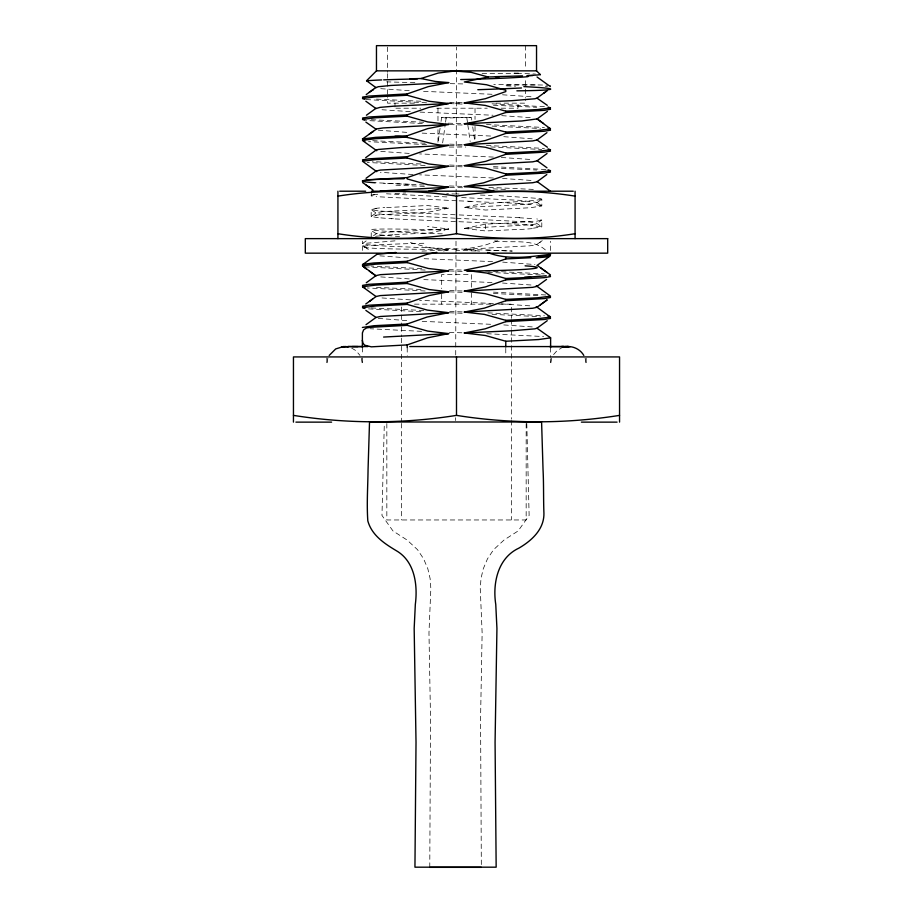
<?xml version="1.0" encoding="UTF-8"?>
<svg xmlns="http://www.w3.org/2000/svg" width="913" height="913" viewBox="0 0 913 913"><rect width="100%" height="100%" fill="white"/><g stroke="black" fill="none" stroke-linecap="round" stroke-linejoin="round"><path stroke-width="0.68" stroke-dasharray="4.57 3.42" d="M455.553 420.562L455.564 417.709M455.724 354.986L455.975 255.195M455.975 253.78L456.009 240.941M456.123 193.898L456.5 47.077M429.772 867.35L430.525 718.634L428.973 632.892L430.845 588.588L430.114 578.557L427.843 568.822L423.586 558.767L417.503 549.66L407.061 540.017L392.967 530.944L381.976 515.457L384.316 423.415M550.573 250.527L550.607 241.283M371.214 237.3L371.249 230.635L378.222 234.732L399.609 236.547M362.415 250.413L362.484 244.901M456.5 248.952L456.443 250.288L476.586 251.007M371.374 192.289L371.203 195.542L373.383 193.933L371.682 195.165M440.077 128.242L437.978 143.147L437.978 129.167M441.036 121.463L441.607 117.389L471.393 117.389L471.964 121.463M442.645 142.896L445.373 123.552M445.567 122.171L446.149 118.028L471.393 117.389M327.881 358.25L326.808 364.333L326.808 356.926M551.692 358.25L550.619 364.333L550.619 358.752M499.034 195.656L540.507 198.566L541.808 199.148L541.808 205.984L530.27 207.73L485.59 210.047L464.306 207.468L523.548 204.523L535.326 203.257L536.992 202.412L519.257 200.301L459.616 197.459M553.598 354.586L556.976 350.706L561.392 348.058M536.798 202.834L541.808 199.148M373.543 235.691L376.738 233.466L386.678 232.199L448.694 229.026L427.41 226.447M516.61 229.528L485.59 230.966L464.306 228.387L529.825 224.895L536.262 223.947L541.797 220.067L536.787 218.915M479.542 251.121L464.306 249.295L529.825 245.814L536.262 244.867L542.151 240.69M386.678 207.559L427.41 205.528L448.694 208.118L383.175 211.599L376.738 212.546L371.192 216.438L379.066 217.876M539.549 242.641L542.242 240.621M366.17 240.929L362.507 243.554L365.908 244.638L388.185 246.248L512.261 251.064L485.853 250.014M497.562 240.895L484.278 245.414L464.306 249.295M541.455 199.445C515.856 203.496 489.505 200.666 464.306 207.468M516.61 222.681L485.59 224.13L464.306 228.387M443.387 251.007L448.694 249.945L427.569 247.4L407.221 241.671M448.694 208.118L427.41 212.364L386.678 214.407M448.694 229.026L427.41 233.283L419.409 233.625M376.316 208.438L371.192 209.591L371.192 216.438L376.316 215.285M536.639 221.22L541.797 220.067L541.797 226.903L530.339 228.638M373.246 194.789L379.374 194.058M375.563 236.284L382.524 235.622M395.009 240.861L362.507 243.554L362.438 241.1M421.954 251.098L448.694 249.945M535.315 84.932L493.773 84.578M414.434 103.158L387.58 103.158L387.58 97.554M447.153 103.158L463.176 103.158M496.044 103.158L525.42 103.158L525.42 98.958M395.922 108.202L420.722 108.202M436.756 108.202L487.257 108.202M501.1 108.202L518.013 108.202L518.013 103.158M449.287 147.039L465.778 147.039M414.491 304.155L491.753 304.155M498.509 304.155L511.348 304.155L511.348 318.352M450.155 83.654L465.425 83.973M516.986 73.234L535.509 74.056M449.584 102.302L463.382 102.781M449.584 103.637L463.382 104.128M448.237 123.164L463.416 123.7M449.618 124.556L463.416 125.047M449.595 144.128L463.393 144.619M449.584 145.464L463.382 145.954M449.618 165.048L463.416 165.538M449.618 166.383L463.416 166.874M449.424 185.955L465.436 186.526M449.949 187.313L463.678 187.804M448.751 269.597L463.907 270.134M449.618 270.967L463.416 271.458M449.595 290.539L463.393 291.03M449.584 291.875L463.382 292.365M449.618 311.459L463.416 311.949M449.607 312.794L463.405 313.285M449.322 332.366L462.88 332.846M492.027 103.831L547.07 106.855M420.939 101.252L375.003 99.038M493.431 105.223L536.73 107.289M426.531 102.804L365.919 99.563M486.469 124.533L544.422 127.5M423.769 122.274L371.249 119.683M492.061 126.085L540.519 128.482M422.365 123.552L365.93 120.482M486.446 145.452L544.41 148.42M425.15 143.238L371.237 140.602M490.635 146.947L541.751 149.481M426.531 144.631L368.578 141.675M493.465 166.634L547.081 169.601M420.973 163.998L372.504 161.612M493.465 167.981L536.741 170.046M425.173 165.493L367.254 162.457M424.066 185.031L374.57 182.691M488.854 187.37L534.002 189.436M492.929 188.865L507.571 189.459M424.454 186.389L392.887 185.077M485.533 270.91L544.239 273.877M421.703 268.605L371.043 266.082M487.873 272.336L541.774 274.984M425.173 270.077L365.93 266.893M493.442 292.137L545.746 294.967M420.95 289.489L373.748 287.196M493.431 293.472L540.496 295.812M425.127 290.996L367.243 287.949M487.873 312.839L544.422 315.75M423.769 310.511L371.249 307.932M492.05 314.334L540.507 316.72M420.961 311.744L365.93 308.731M486.766 333.713L543.555 336.543M456.5 193.91L459.171 194.024M456.5 200.757L376.179 196.672M459.171 200.86L471.165 201.328M455.153 214.772L391.141 211.919M459.193 214.932L521.974 217.739M421.589 331.351L370.199 328.76M446.902 196.934L386.005 193.773M455.222 218.196L383.232 214.452L376.761 213.494L371.192 209.591L379.066 211.04M456.5 218.253L529.768 222.053L536.239 223L541.797 226.903L530.544 225.169M492.004 94.279L422.388 91.3M420.071 112.105L493.111 115.243M490.612 136.037L420.996 133.07M493.397 157.082L419.603 153.92M493.397 178.001L419.603 174.828M492.564 261.632L421.555 258.584M492.004 282.516L423.78 279.606M493.397 303.493L419.603 300.331M490.612 324.286L420.996 321.308M499.034 202.492L521.745 203.656M511.428 223.993L391.141 218.766M494.72 240.815C512.17 243.76 533.58 237.289 547.172 251.668M410.302 111.637L382.022 109.743M502.527 94.781L532.621 96.869M409.218 90.661L380.379 88.641M501.751 115.654L532.108 117.72M503.782 136.676L534.778 139.016M501.283 157.47L532.621 159.615M409.218 153.407L380.379 151.387M502.527 178.446L532.621 180.534M412.961 174.52L380.379 172.295M408.328 257.945L379.078 255.788M502.527 283.03L532.621 285.118M409.218 278.91L380.379 276.879M501.283 303.881L532.621 306.026M410.473 299.886L381.337 297.9M503.782 324.925L532.621 326.945M502.675 262.111L534.95 264.542M406.719 132.374L378.222 130.148M406.719 320.611L378.222 318.397M536.673 204.82L541.808 205.984M441.607 117.389L446.149 118.028M351.608 348.058L356.024 350.706L359.996 355.442M365.816 247.537L366.41 247.925L362.541 245.266L371.043 251.383M541.477 205.687L536.992 202.412M585.119 358.25L586.192 364.333L586.192 358.158M361.308 358.25L362.381 364.333L362.381 355.876M472.729 126.884L474.646 140.442M466.851 118.028L467.627 123.552M467.821 124.933L470.161 141.515M526.79 423.415L529.129 515.457L518.139 530.944L504.044 540.017L493.602 549.66L487.508 558.767L483.262 568.822L480.991 578.557L480.261 588.588L482.132 632.892L480.569 718.634L481.334 867.35M550.619 347.602L550.619 357.36M526.162 423.552L526.162 519.965L386.838 519.965L386.838 422.137M525.42 45.65L525.42 69.491M525.42 80.721L525.42 87.728M525.42 89.132L525.42 97.554M511.348 319.767L511.348 328.292M511.348 329.707L511.348 419.158M511.348 420.573L511.348 519.965M505.779 348.367L505.779 355.499M485.59 224.13L485.59 230.966M475.022 108.202L475.022 119.386M475.022 126.371L475.022 140.351M471.325 287.218L471.325 274.505L441.675 274.505L441.675 288.622M471.325 292.856L471.325 304.155M441.675 294.271L441.675 304.155M437.978 108.202L437.978 122.182M407.221 347.579L407.221 355.591M401.652 306.996L401.652 325.45M401.652 326.865L401.652 336.806M401.652 338.232L401.652 422M401.652 423.415L401.652 519.965M394.987 103.158L394.987 106.935M387.58 47.054L387.58 72.298M387.58 73.702L387.58 96.15M362.381 347.419L362.381 354.461M514.133 73.04A82.079 1.198 1.1 0 1 520.57 73.257M482.098 73.382A80.709 2.956 -1.1 0 1 519.257 73.622M506.053 85.114A94.244 2.088 -1.6 0 1 545.346 86.484M414.879 82.615A91.54 1.198 1 0 1 386.633 81.85M409.515 184.243A94.244 3.218 0.5 0 1 383.745 183.262M442.291 233.865A85.434 1.997 1.8 0 1 371.18 229.642A85.434 1.997 1.8 0 1 445.019 230.019M456.477 249.203A94.244 3.218 -0.5 0 1 363.705 247.377A94.244 3.218 -0.5 0 1 425.127 243.235M456.489 194.081A85.445 0.673 2.2 0 1 446.685 193.693M480.398 195.051A85.411 0.856 2.2 0 1 492.198 195.542M533.044 221.266A85.365 2.545 -1.4 0 1 511.406 222.635M519.052 217.762A85.48 2.739 1.3 0 1 534.847 218.892M393.4 211.907A85.4 2.728 1.3 0 1 380.858 211.051M375.06 208.449A85.411 3.024 -0.9 0 1 384.772 207.548M380.31 235.634A85.206 2.705 -1.3 0 1 395.728 234.595M394.69 234.652A85.251 2.02 -1.8 0 1 416.499 233.58M468.563 201.408A85.411 0.867 2.2 0 1 492.404 202.389M518.812 203.679A85.48 2.728 1.3 0 1 534.71 204.809M393.4 218.743A85.4 2.728 1.3 0 1 380.858 217.887M375.06 215.285A85.411 3.024 -0.9 0 1 384.772 214.395M514.361 223.959A85.48 2.739 1.3 0 1 533.089 225.18M532.302 228.627A85.331 2.728 -1.3 0 1 518.926 229.54M506.544 85.902A94.244 2.956 0.9 0 1 515.446 86.244M395.021 193.533A85.457 2.111 -1.7 0 1 405.669 192.974M374.387 194.8A85.388 3.321 -0.2 0 0 371.374 195.93A85.537 3.321 0.3 0 0 374.775 196.672"/><path stroke-width="1.37" d="M369.48 423.164L368.053 469.727C367.848 486.766 366.638 503.885 367.813 520.878C371.774 535.269 384.373 543.555 396.39 550.744C414.867 561.472 417.812 585.073 415.335 604.372L414.171 628.429L416.02 742.36L414.947 867.179L496.158 867.179L495.074 742.36L496.934 628.441L495.759 604.372C492.484 583.339 497.79 557.969 518.835 548.165C531.571 540.758 544.159 529.403 543.931 513.426C543.361 498.875 543.806 484.289 543.041 469.727L541.626 423.164M362.381 340.366L362.415 332.88L363.636 329.833L366.558 327.927L371.34 327.265L407.221 325.336L427.683 331.088L448.694 333.61L427.581 337.821L407.221 344.909L371.34 346.837L364.595 345.171L362.929 343.151L362.381 340.366L362.381 347.419M364.938 99.391L362.484 98.49L375.494 96.869L407.221 95.26L428.962 101.263L448.694 103.534L393.571 106.193L380.002 107.38L375.985 108.556L365.839 101.217M329.182 355.442L335.699 348.926L343.254 346.62M362.438 264.759L376.932 254.328L395.934 252.456M540.37 74.683L536.536 70.849L376.464 70.849L366.558 80.755L376.03 87.682L378.176 86.735L390.81 85.468L448.694 82.615L428.254 86.632L407.221 93.913L368.829 96.07L362.484 97.155L362.986 97.691M537.825 119.409L550.516 128.847L537.506 130.468L505.779 132.077L482.669 125.811L464.306 123.803L521.882 120.973L537.072 118.907M372.664 298.962L369.377 301.473L376.019 296.531L380.333 295.584L448.694 291.783L429.121 289.547L407.221 283.498L375.494 285.118L362.484 286.739L376.019 296.531M362.393 327.459L373.885 325.724L407.221 323.989L427.124 317.028L448.694 312.691L427.238 310.078L407.221 304.417L375.483 306.038L362.484 307.647L364.949 308.548M376.761 171.667L362.484 161.236L375.483 159.627L407.221 158.006L428.631 163.952L448.694 166.28L380.333 170.08L376.019 171.028L366.056 178.297M369.137 134.2L373.291 131.335L362.484 138.981L362.986 139.518M547.401 111.363L536.73 119.204M366.227 94.564L373.406 89.406L369.194 92.304M499.434 76.703L488.078 76.989L464.306 81.976L486.526 84.749L505.779 90.25L505.779 91.585L485.385 98.695L464.306 102.884L512.182 100.67L534.824 98.775L536.981 98.136L547.207 90.604M540.291 304.874L547.218 299.841L536.981 307.293L532.667 308.252L464.306 312.052L484.369 314.38L505.779 320.326L537.506 318.705L550.516 317.096L536.239 306.665M372.367 131.963L376.738 128.881L383.175 127.934L448.694 124.453L427.604 128.653L407.221 135.752L375.483 137.372L362.484 138.981M543.577 93.354L546.682 91.003M372.378 90.102L376.019 87.374M546.807 174.566L536.981 181.801L532.667 182.748L464.306 186.549L483.57 182.851L505.779 175.25L544.171 173.093L550.516 172.021L550.014 171.484M448.694 312.691L380.333 316.491L376.019 317.45L366.01 324.686M366.273 282.768L376.019 275.612L380.333 274.665L448.694 270.864L428.357 268.479L407.221 262.59L375.483 264.199L362.484 265.82L376.03 275.931L369.32 271.07M546.944 132.682L536.981 139.974L532.667 140.922L464.306 144.722L485.374 140.522L505.779 133.424L544.171 131.267L550.516 130.182L550.014 129.646M547.035 153.532L536.981 160.882L532.667 161.841L464.306 165.641L485.83 161.316L505.779 154.331L544.182 152.174L550.516 151.102L550.014 150.565M550.014 276.057L550.516 276.605L544.171 277.678L505.779 279.834L485.385 286.933L464.306 291.133L532.667 287.333L536.981 286.385L546.567 279.412M362.986 160.437L362.484 159.901L368.818 158.828L407.221 156.671L427.649 149.549L448.694 145.361L400.818 147.586L378.176 149.481L376.019 150.12L365.691 157.675M547.241 320.714L536.981 328.212L534.824 328.851L512.182 330.746L464.306 332.96L485.123 328.84L505.779 321.661L544.182 319.504L550.516 318.432L550.014 317.895M376.042 108.259L366.433 115.221M536.912 265.523L550.436 255.731M365.736 304.006L369.525 301.336M550.014 108.727L550.516 109.275L544.182 110.347L505.779 112.504L482.715 120.333L464.306 123.803M530.841 257.717L505.779 258.915L486.789 265.615L464.306 270.214L486.72 273.044L505.779 278.499L530.841 277.301M362.803 264.325L373.531 263.001L407.221 261.244L427.467 254.191L436.756 252.33M362.986 285.94L362.484 285.392L368.818 284.32L407.221 282.163L428.437 274.836L448.694 270.864M363.18 181.413L362.381 180.991L369.103 179.713L407.221 177.579L428.631 170.195L448.694 166.28M550.014 296.976L550.516 297.512L544.182 298.597L505.779 300.754L484.369 308.138L464.306 312.052M362.986 118.61L362.484 118.074L368.818 116.99L407.221 114.833L429.007 107.346L448.694 103.534M362.986 306.848L362.484 306.312L368.818 305.239L407.221 303.082L429.178 295.538L448.694 291.783M409.64 78.803L420.95 78.518L438.229 73.051L454.685 71.02L471.085 72.31L488.078 76.989M549.067 275.703L550.402 274.87L537.757 265.74M563.321 347.351C570.956 344.863 579.869 348.492 583.818 355.442M428.722 191.137L448.694 187.199L427.718 184.677L407.221 178.925L407.221 177.579M337.924 196.124C377.172 189.893 417.252 189.893 456.5 196.124C495.748 189.893 535.828 189.893 575.076 196.124M575.076 233.717C535.828 239.948 495.748 239.948 456.5 233.717C417.252 239.948 377.172 239.948 337.924 233.717M619.55 415.381C565.581 423.94 510.47 423.94 456.5 415.381C402.53 423.94 347.419 423.94 293.45 415.381M380.196 191.022L448.694 187.199M344.064 346.575L341.508 346.814L344.589 346.541M383.597 337.057L448.694 333.61M526.755 75.836L532.827 75.551M561.404 346.541L570.1 346.689M464.306 102.884L485.271 105.406L505.779 111.169L537.517 109.549L550.516 107.928L548.051 107.038M448.694 124.453L427.683 121.92L407.221 116.168L375.483 117.788L362.484 119.409L364.949 120.311M464.306 144.722L485.317 147.244L505.779 152.996L537.517 151.375L550.516 149.766L548.051 148.865M464.306 165.641L485.716 168.243L505.779 173.915L537.506 172.295L550.516 170.685L548.062 169.784M487.668 252.502C507.708 260.422 529.802 256.815 550.596 254.271L549.694 253.711M464.306 291.133L485.271 293.655L505.779 299.407L537.517 297.798L550.516 296.177L536.239 285.746M464.306 332.96L485.294 335.482L505.779 341.245L538.727 339.545L550.619 337.844L536.981 328.212M549.546 346.552L567.92 346.552M347.648 346.552L367.928 346.552M363.134 346.563L348.013 346.541M339.727 191.205L365.668 191.205M371.431 191.205L573.273 191.205M409.754 346.552L563.903 346.586L561.872 346.575M295.926 422.137L331.602 422.137M369.366 421.989L541.74 421.989M581.398 422.137L617.074 422.137M429.772 867.35L481.334 867.35M352.258 346.563L357.873 346.586M564.896 346.552L569.061 346.598L566.631 346.563M394.941 136.288C413.361 136.083 430.126 145.966 448.694 145.361M448.694 82.615L435.307 81.44L420.95 78.518M464.306 186.549L478.663 187.873L494.15 191.205M548.062 127.946L550.014 128.311M407.221 135.752L407.221 137.087L375.494 138.708L362.484 140.317L364.938 141.218M362.986 266.356L364.949 266.722M548.062 316.195L550.014 316.549M362.986 287.275L364.938 287.629M548.804 190.783L550.402 191.205L536.97 181.482M362.986 140.864L376.761 150.748M549.831 337.411L550.619 337.844L550.619 347.602M366.204 185.156L369.982 187.77L362.609 182.554M543.566 123.517L537.631 119.261M546.978 167.798L536.97 160.574M547.218 272.599L540.656 267.863M365.851 310.386L376.019 317.45M537.049 77L550.334 86.587M547.389 147.221L536.981 139.974M547.286 105.315L536.981 98.136M365.873 122.102L376.019 129.201M369.377 187.359L373.006 190.052M619.55 422.137L619.55 356.926L293.45 356.926L293.45 422.137M575.076 191.205L575.076 238.635M536.536 70.849L536.536 45.65L376.464 45.65L376.464 70.849M505.779 111.169L505.779 112.504M505.779 132.077L505.779 133.424M505.779 152.996L505.779 154.331M505.779 173.915L505.779 175.25M505.779 257.58L505.779 258.915M505.779 278.499L505.779 279.834M505.779 299.407L505.779 300.754M505.779 320.326L505.779 321.661M505.779 341.245L505.779 346.94M456.5 196.124L456.5 233.717M456.5 356.926L456.5 415.381M407.221 93.913L407.221 95.26M407.221 114.833L407.221 116.168M407.221 156.671L407.221 158.006M407.221 261.244L407.221 262.59M407.221 282.163L407.221 283.498M407.221 303.082L407.221 304.417M407.221 323.989L407.221 325.336M407.221 344.909L407.221 347.579M337.924 191.205L337.924 238.635M522.544 75.859A85.605 1.278 -1 0 1 495.485 76.658M540.393 74.467A84.167 1.872 -0.3 0 1 527.748 75.505M383.665 79.853A88.561 1.198 -1 0 1 417.446 78.895M367.791 80.743A89.428 1.735 -0.6 0 1 381.714 79.933M368.019 81.017A90.319 1.883 0.3 0 1 366.627 80.755M527.999 76.669A80.709 2.956 -1.1 0 1 460.7 79.545M521.483 87.968A94.244 2.088 -1.6 0 1 477.807 89.702M546.214 275.726A94.313 2.865 -1 0 1 524.644 277.232M375.197 182.76A94.244 3.218 0.5 0 1 404.117 178.731M523.868 86.621A94.244 2.956 0.9 0 1 516.872 90.844M525.101 265.843A80.709 3.332 -0.1 0 1 466.805 271.001M550.003 255.092A94.233 3.332 -0.1 0 1 538.293 256.382M549.124 256.519A94.313 3.184 -0.6 0 1 536.228 257.774M345.616 346.541L343.094 346.837L348.207 346.837L345.616 346.541M607.693 238.635L305.307 238.635L305.307 253.163L607.693 253.163L607.693 238.635M366.204 268.696L362.484 265.82L366.181 268.707"/></g></svg>
